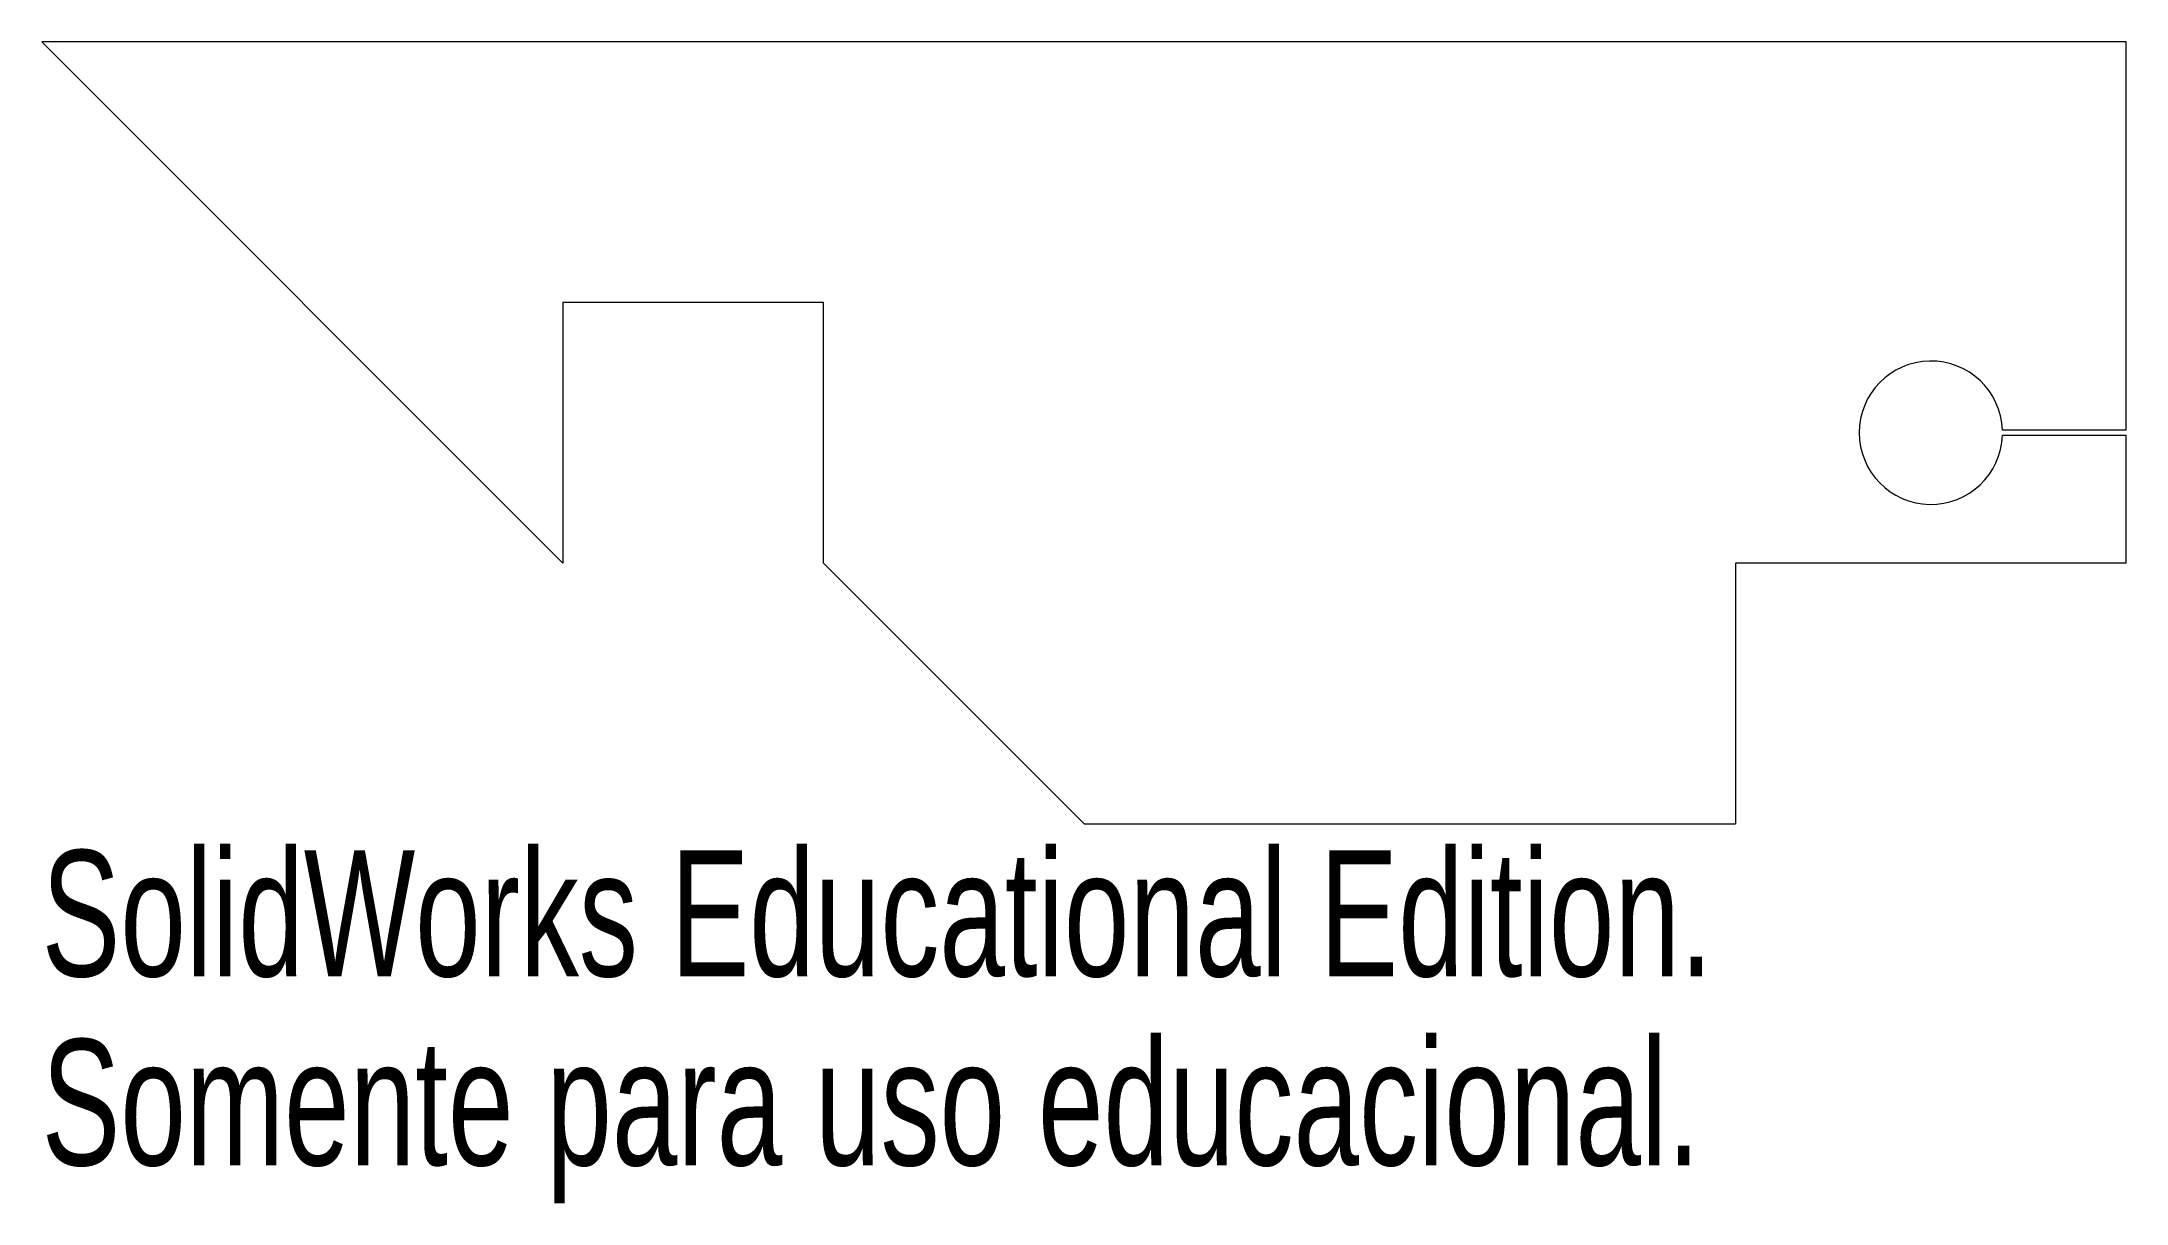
# Model space of a CAD drawing. Header units: millimetres. Extents: x -40 to 40, y -29.6 to 15.
import ezdxf

# ---------------------------------------------------------------- set-up
doc = ezdxf.new("R2010")
doc.units = ezdxf.units.MM
doc.styles.add('SLDTEXTSTYLE0', font='TXT', dxfattribs={"width": 0.7})

msp = doc.modelspace()

# ---------------------------------------------------------------- linework, layer by layer
at = {"color": 7, "linetype": 'Continuous', "lineweight": 15}
for p, q in [((-20, -5), (-40, 15)), ((40, 15), (-40, 15)), ((40, 0.1), (40, 15)), ((-10, 5), (-20, 5)), ((-20, 5), (-20, -5)), ((-10, -5), (-10, 5)), ((40, 0.1), (35.248, 0.1)), ((35.248, -0.1), (40, -0.1)), ((40, -5), (40, -0.1)), ((0, -15), (-10, -5)), ((40, -5), (25, -5)), ((25, -5), (25, -15)), ((0, -15), (25, -15))]:
    msp.add_line(p, q, dxfattribs=at)
msp.add_arc((32.5, 0), 2.75, 2.08394, 357.91606, dxfattribs=at)

# ---------------------------------------------------------------- texts
at = {"color": 7, "linetype": 'Continuous', "char_height": 4.83362, "attachment_point": 1, "style": 'SLDTEXTSTYLE0'}
for s, insert in [('SolidWorks Educational Edition.', (-40, -16.02)), ('Somente para uso educacional.', (-40, -23.27))]:
    msp.add_mtext(s, dxfattribs=dict(at, insert=insert))

doc.saveas('drawing.dxf')
